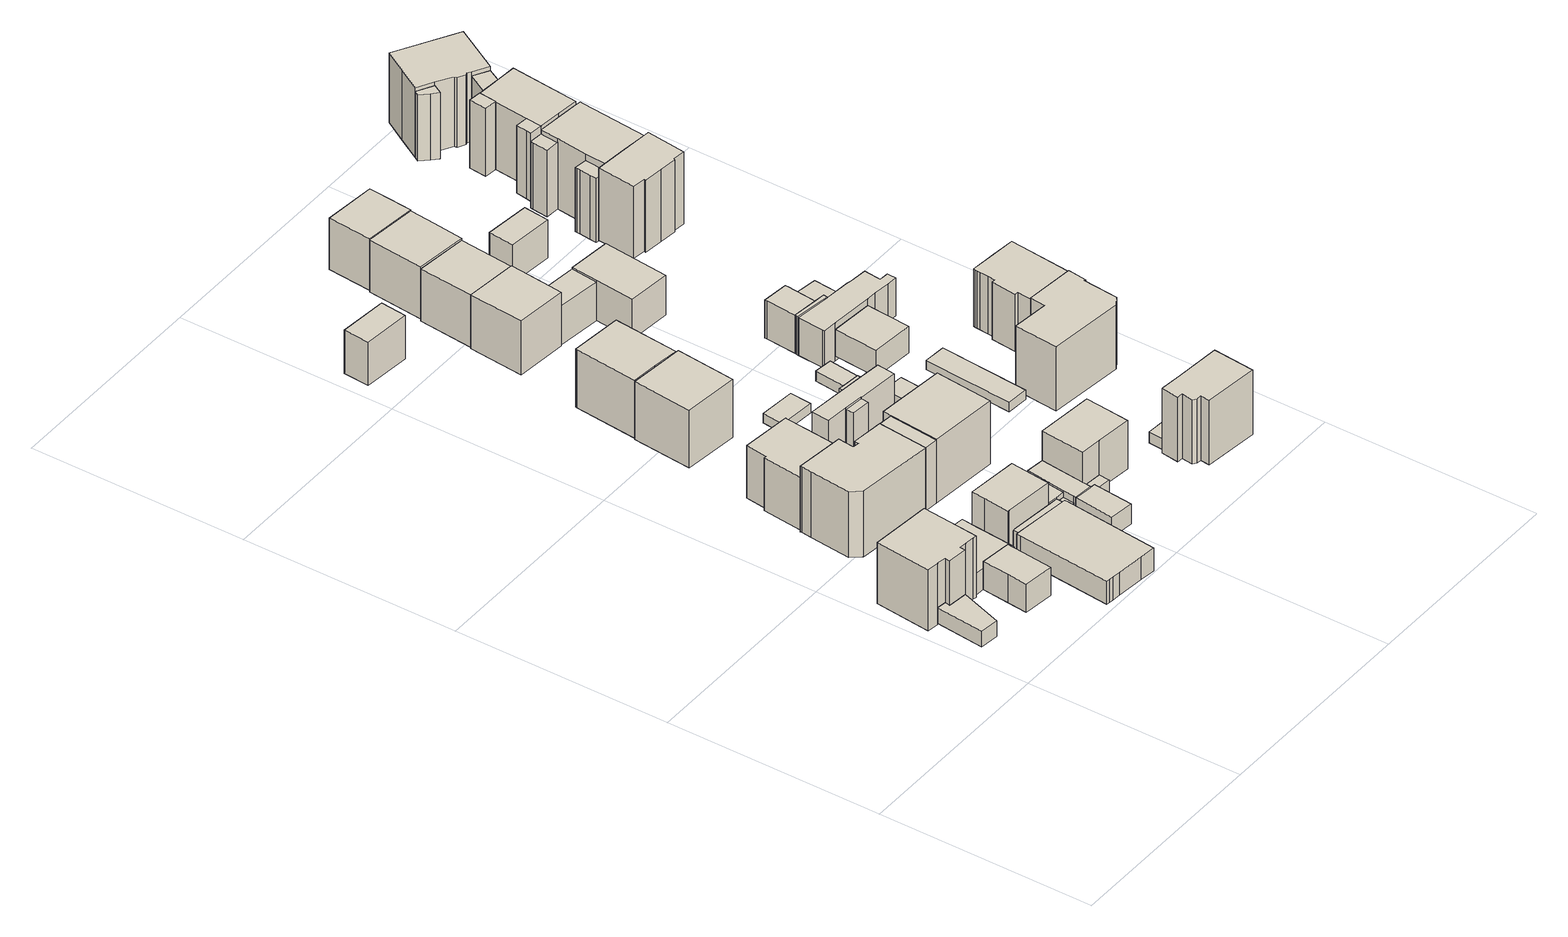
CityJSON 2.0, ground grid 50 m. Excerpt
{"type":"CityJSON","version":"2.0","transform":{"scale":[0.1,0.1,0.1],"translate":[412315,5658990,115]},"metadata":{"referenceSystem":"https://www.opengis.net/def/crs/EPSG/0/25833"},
"CityObjects":{
"building1":{"type":"Building","attributes":{"Dachtyp_tdc":"tdcPolyFlatRoof","Gemeindeschluessel":14612000,"Dachneigung":0,"QualitaetDacherkennung":80,"Geometrietyp2DReferenz":"3000","measuredHeight":3.81,"function":"31001_9998","roofType":"1000"},"geometry":[{"type":"MultiSurface","lod":"1","boundaries":[[[0,1,2,3,4,5,6,7,6]],[[8,9,10,9,11,12,13,14,15]],[[6,9,8,0]],[[7,10,9,6]],[[5,11,9,6]],[[4,12,11,5]],[[3,13,12,4]],[[2,14,13,3]],[[1,15,14,2]],[[0,8,15,1]]]}]},
"building2":{"type":"Building","attributes":{"Dachtyp_tdc":"tdcFreeFormRoof","Gemeindeschluessel":14612000,"Dachneigung":31.88,"QualitaetDacherkennung":79,"Geometrietyp2DReferenz":"3000","measuredHeight":17.4,"function":"31001_9998","roofType":"5000"},"geometry":[{"type":"Solid","lod":"1","boundaries":[[[[16,17,18,19,20,21,22,23,24,25,26,27,28,29,30]],[[31,32,33,34,35,36,37,38,39,40,41,42,43,44,45]],[[30,32,31,16]],[[29,33,32,30]],[[28,34,33,29]],[[27,35,34,28]],[[26,36,35,27]],[[25,37,36,26]],[[24,38,37,25]],[[23,39,38,24]],[[22,40,39,23]],[[21,41,40,22]],[[20,42,41,21]],[[19,43,42,20]],[[18,44,43,19]],[[17,45,44,18]],[[16,31,45,17]]]]}]},
"building3":{"type":"Building","attributes":{"Dachtyp_tdc":"tdcFreeFormRoof","Gemeindeschluessel":14612000,"Dachneigung":23.12,"QualitaetDacherkennung":89,"Geometrietyp2DReferenz":"3000","measuredHeight":7.58,"function":"31001_9998","roofType":"5000"},"geometry":[{"type":"Solid","lod":"1","boundaries":[[[[46,47,48,49,50]],[[51,52,53,54,55]],[[50,52,51,46]],[[49,53,52,50]],[[48,54,53,49]],[[47,55,54,48]],[[46,51,55,47]]]]}]},
"building4":{"type":"Building","attributes":{"Dachtyp_tdc":"tdcPolyFlatRoof","Gemeindeschluessel":14612000,"Dachneigung":0,"QualitaetDacherkennung":88,"Geometrietyp2DReferenz":"3000","measuredHeight":5.25,"function":"31001_9998","roofType":"1000"},"geometry":[{"type":"Solid","lod":"1","boundaries":[[[[56,57,58,59,60,61,62,63,64]],[[65,66,67,68,69,70,71,54,53]],[[64,66,65,56]],[[63,67,66,64]],[[62,68,67,63]],[[61,69,68,62]],[[60,70,69,61]],[[59,71,70,60]],[[58,54,71,59]],[[57,53,54,58]],[[56,65,53,57]]]]}]},
"building5":{"type":"Building","attributes":{"Dachtyp_tdc":"tdcFreeFormRoof","Gemeindeschluessel":14612000,"Dachneigung":30.68,"QualitaetDacherkennung":41,"Geometrietyp2DReferenz":"3000","measuredHeight":18.1,"function":"31001_9998","roofType":"5000"},"geometry":[{"type":"Solid","lod":"1","boundaries":[[[[72,73,74,75,76,77,78,79,80,81,82,83,84]],[[85,86,87,88,89,90,91,92,93,94,95,96,97]],[[84,86,85,72]],[[83,87,86,84]],[[82,88,87,83]],[[81,89,88,82]],[[80,90,89,81]],[[79,91,90,80]],[[78,92,91,79]],[[77,93,92,78]],[[76,94,93,77]],[[75,95,94,76]],[[74,96,95,75]],[[73,97,96,74]],[[72,85,97,73]]]]}]},
"building6":{"type":"Building","attributes":{"Gemeindeschluessel":14612000,"Geometrietyp2DReferenz":"3000","function":"31001_9998","roofType":"9999"},"children":["building6-1","building6-2"]},
"building6-1":{"type":"BuildingPart","attributes":{"Dachtyp_tdc":"tdcHipAndGableRoof","Dachneigung":15.6,"QualitaetDacherkennung":66,"Geometrietyp2DReferenz":"3000","measuredHeight":6.96,"roofType":"5000"},"parents":["building6"],"geometry":[{"type":"Solid","lod":"1","boundaries":[[[[98,99,100,101,102,103,104,105,106,107,108]],[[109,110,111,112,113,114,115,116,117,118,119]],[[108,110,109,98]],[[107,111,110,108]],[[106,112,111,107]],[[105,113,112,106]],[[104,114,113,105]],[[103,115,114,104]],[[102,116,115,103]],[[101,117,116,102]],[[100,118,117,101]],[[99,119,118,100]],[[98,109,119,99]]]]}]},
"building6-2":{"type":"BuildingPart","attributes":{"Dachtyp_tdc":"tdcFreeFormRoof","Dachneigung":51.02,"QualitaetDacherkennung":24,"Geometrietyp2DReferenz":"3000","measuredHeight":5.43,"roofType":"5000"},"parents":["building6"],"geometry":[{"type":"Solid","lod":"1","boundaries":[[[[120,121,122,123,124]],[[118,117,125,126,127]],[[123,117,118,124]],[[122,125,117,123]],[[121,126,125,122]],[[120,127,126,121]],[[124,118,127,120]]]]}]},
"building7":{"type":"Building","attributes":{"Dachtyp_tdc":"tdcPolyFlatRoof","Gemeindeschluessel":14612000,"Dachneigung":0,"QualitaetDacherkennung":82,"Geometrietyp2DReferenz":"3000","measuredHeight":12.91,"function":"31001_9998","roofType":"1000"},"geometry":[{"type":"Solid","lod":"1","boundaries":[[[[128,129,130,131,132,133,134,135,136]],[[137,138,139,140,141,142,143,144,145]],[[136,138,137,128]],[[135,139,138,136]],[[134,140,139,135]],[[133,141,140,134]],[[132,142,141,133]],[[131,143,142,132]],[[130,144,143,131]],[[129,145,144,130]],[[128,137,145,129]]]]}]},
"building8":{"type":"Building","attributes":{"Dachtyp_tdc":"tdcFreeFormRoof","Gemeindeschluessel":14612000,"Dachneigung":36.89,"QualitaetDacherkennung":83,"Geometrietyp2DReferenz":"3000","measuredHeight":11.37,"function":"31001_9998","roofType":"5000"},"geometry":[{"type":"Solid","lod":"1","boundaries":[[[[146,147,148,149,150,151]],[[152,153,154,155,156,157]],[[151,153,152,146]],[[150,154,153,151]],[[149,155,154,150]],[[148,156,155,149]],[[147,157,156,148]],[[146,152,157,147]]]]}]},
"building9":{"type":"Building","attributes":{"Dachtyp_tdc":"tdcFreeFormRoof","Gemeindeschluessel":14612000,"Dachneigung":25.07,"QualitaetDacherkennung":12,"Geometrietyp2DReferenz":"3000","measuredHeight":15.79,"function":"31001_9998","roofType":"5000"},"geometry":[{"type":"Solid","lod":"1","boundaries":[[[[158,159,160,161,162]],[[163,164,165,166,167]],[[162,164,163,158]],[[161,165,164,162]],[[160,166,165,161]],[[159,167,166,160]],[[158,163,167,159]]]]}]},
"building10":{"type":"Building","attributes":{"Dachtyp_tdc":"tdcFreeFormRoof","Gemeindeschluessel":14612000,"Dachneigung":69.01,"QualitaetDacherkennung":9,"Geometrietyp2DReferenz":"3000","measuredHeight":6.58,"function":"31001_9998","roofType":"5000"},"geometry":[{"type":"Solid","lod":"1","boundaries":[[[[168,169,170,171,172]],[[173,174,175,176,177]],[[172,174,173,168]],[[171,175,174,172]],[[170,176,175,171]],[[169,177,176,170]],[[168,173,177,169]]]]}]},
"building11":{"type":"Building","attributes":{"Dachtyp_tdc":"tdcPolyFlatRoof","Gemeindeschluessel":14612000,"Dachneigung":12.57,"QualitaetDacherkennung":71,"Geometrietyp2DReferenz":"3000","measuredHeight":3.12,"function":"31001_9998","roofType":"2100"},"geometry":[{"type":"Solid","lod":"1","boundaries":[[[[178,179,180,181]],[[182,183,184,185]],[[181,183,182,178]],[[180,184,183,181]],[[179,185,184,180]],[[178,182,185,179]]]]}]},
"building12":{"type":"Building","attributes":{"Dachtyp_tdc":"tdcHipAndGableRoof","Gemeindeschluessel":14612000,"Dachneigung":42.17,"QualitaetDacherkennung":22,"Geometrietyp2DReferenz":"3000","measuredHeight":12.07,"function":"31001_9998","roofType":"5000"},"geometry":[{"type":"Solid","lod":"1","boundaries":[[[[186,187,188,189]],[[190,191,192,193]],[[189,191,190,186]],[[188,192,191,189]],[[187,193,192,188]],[[186,190,193,187]]]]}]},
"building13":{"type":"Building","attributes":{"Dachtyp_tdc":"tdcPolyFlatRoof","Gemeindeschluessel":14612000,"Dachneigung":3.69,"QualitaetDacherkennung":80,"Geometrietyp2DReferenz":"3000","measuredHeight":4.49,"function":"31001_9998","roofType":"2100"},"geometry":[{"type":"Solid","lod":"1","boundaries":[[[[194,195,196,197,198]],[[199,200,201,202,203]],[[198,200,199,194]],[[197,201,200,198]],[[196,202,201,197]],[[195,203,202,196]],[[194,199,203,195]]]]}]},
"building14":{"type":"Building","attributes":{"Gemeindeschluessel":14612000,"Geometrietyp2DReferenz":"3000","function":"31001_9998","roofType":"9999"},"children":["building14-1","building14-2"]},
"building14-1":{"type":"BuildingPart","attributes":{"Dachtyp_tdc":"tdcPolyFlatRoof","Dachneigung":0,"QualitaetDacherkennung":76,"Geometrietyp2DReferenz":"3000","measuredHeight":5,"roofType":"1000"},"parents":["building14"],"geometry":[{"type":"Solid","lod":"1","boundaries":[[[[204,205,206,207,208,209,210]],[[211,212,213,214,215,216,217]],[[210,212,211,204]],[[209,213,212,210]],[[208,214,213,209]],[[207,215,214,208]],[[206,216,215,207]],[[205,217,216,206]],[[204,211,217,205]]]]}]},
"building14-2":{"type":"BuildingPart","attributes":{"Dachtyp_tdc":"tdcPolyFlatRoof","Dachneigung":0,"QualitaetDacherkennung":69,"Geometrietyp2DReferenz":"3000","measuredHeight":4.91,"roofType":"1000"},"parents":["building14"],"geometry":[{"type":"Solid","lod":"1","boundaries":[[[[218,219,220,221,222,223]],[[224,214,213,225,226,227]],[[223,214,224,218]],[[222,213,214,223]],[[221,225,213,222]],[[220,226,225,221]],[[219,227,226,220]],[[218,224,227,219]]]]}]},
"building15":{"type":"Building","attributes":{"Gemeindeschluessel":14612000,"Geometrietyp2DReferenz":"3000","function":"31001_9998","roofType":"9999"},"children":["building15-1","building15-2"]},
"building15-1":{"type":"BuildingPart","attributes":{"Dachtyp_tdc":"tdcGableRoof","Dachneigung":32.53,"QualitaetDacherkennung":75,"Geometrietyp2DReferenz":"3000","measuredHeight":17.63,"roofType":"3100"},"parents":["building15"],"geometry":[{"type":"Solid","lod":"1","boundaries":[[[[228,229,230,231]],[[232,233,234,235]],[[231,233,232,228]],[[230,234,233,231]],[[229,235,234,230]],[[228,232,235,229]]]]}]},
"building15-2":{"type":"BuildingPart","attributes":{"Dachtyp_tdc":"tdcGableRoof","Dachneigung":31.61,"QualitaetDacherkennung":72,"Geometrietyp2DReferenz":"3000","measuredHeight":17.63,"roofType":"3100"},"parents":["building15"],"geometry":[{"type":"Solid","lod":"1","boundaries":[[[[236,237,238,239,240]],[[241,242,243,244,233]],[[240,242,241,236]],[[239,243,242,240]],[[238,244,243,239]],[[237,233,244,238]],[[236,241,233,237]]]]}]},
"building16":{"type":"Building","attributes":{"Dachtyp_tdc":"tdcGableRoof","Gemeindeschluessel":14612000,"Dachneigung":42.78,"QualitaetDacherkennung":54,"Geometrietyp2DReferenz":"3000","measuredHeight":16.94,"function":"31001_9998","roofType":"3100"},"geometry":[{"type":"Solid","lod":"1","boundaries":[[[[245,246,247,248,249,250,251]],[[252,253,254,255,256,257,258]],[[251,253,252,245]],[[250,254,253,251]],[[249,255,254,250]],[[248,256,255,249]],[[247,257,256,248]],[[246,258,257,247]],[[245,252,258,246]]]]}]},
"building17":{"type":"Building","attributes":{"Dachtyp_tdc":"tdcPolyFlatRoof","Gemeindeschluessel":14612000,"Dachneigung":5.11,"QualitaetDacherkennung":79,"Geometrietyp2DReferenz":"3000","measuredHeight":2.65,"function":"31001_9998","roofType":"2100"},"geometry":[{"type":"Solid","lod":"1","boundaries":[[[[259,260,261,262]],[[263,264,265,266]],[[262,264,263,259]],[[261,265,264,262]],[[260,266,265,261]],[[259,263,266,260]]]]}]},
"building18":{"type":"Building","attributes":{"Gemeindeschluessel":14612000,"Geometrietyp2DReferenz":"3000","function":"31001_9998","roofType":"9999"},"children":["building18-1","building18-2"]},
"building18-1":{"type":"BuildingPart","attributes":{"Dachtyp_tdc":"tdcPolyFlatRoof","Dachneigung":9.75,"QualitaetDacherkennung":72,"Geometrietyp2DReferenz":"3000","measuredHeight":10.02,"roofType":"2100"},"parents":["building18"],"geometry":[{"type":"Solid","lod":"1","boundaries":[[[[267,268,269,270,271,272,273,274]],[[275,276,277,278,279,280,281,282]],[[274,276,275,267]],[[273,277,276,274]],[[272,278,277,273]],[[271,279,278,272]],[[270,280,279,271]],[[269,281,280,270]],[[268,282,281,269]],[[267,275,282,268]]]]}]},
"building18-2":{"type":"BuildingPart","attributes":{"Dachtyp_tdc":"tdcPolyFlatRoof","Dachneigung":24.35,"QualitaetDacherkennung":50,"Geometrietyp2DReferenz":"3000","measuredHeight":9.75,"roofType":"2100"},"parents":["building18"],"geometry":[{"type":"Solid","lod":"1","boundaries":[[[[283,284,285,286,287]],[[288,289,280,279,278]],[[287,289,288,283]],[[286,280,289,287]],[[285,279,280,286]],[[284,278,279,285]],[[283,288,278,284]]]]}]},
"building19":{"type":"Building","attributes":{"Gemeindeschluessel":14612000,"Geometrietyp2DReferenz":"3000","function":"31001_9998","roofType":"9999"},"children":["building19-1","building19-2"]},
"building19-1":{"type":"BuildingPart","attributes":{"Dachtyp_tdc":"tdcFreeFormRoof","Dachneigung":58.72,"QualitaetDacherkennung":16,"Geometrietyp2DReferenz":"3000","measuredHeight":4.6,"roofType":"5000"},"parents":["building19"],"geometry":[{"type":"Solid","lod":"1","boundaries":[[[[290,291,292,293,294,295,296,297]],[[298,299,300,301,302,303,304,305]],[[297,299,298,290]],[[296,300,299,297]],[[295,301,300,296]],[[294,302,301,295]],[[293,303,302,294]],[[292,304,303,293]],[[291,305,304,292]],[[290,298,305,291]]]]}]},
"building19-2":{"type":"BuildingPart","attributes":{"Dachtyp_tdc":"tdcHipRoof","Dachneigung":23.07,"QualitaetDacherkennung":42,"Geometrietyp2DReferenz":"3000","measuredHeight":13.15,"roofType":"3200"},"parents":["building19"],"geometry":[{"type":"Solid","lod":"1","boundaries":[[[[306,307,308,309,310]],[[311,312,302,301,313]],[[310,312,311,306]],[[309,302,312,310]],[[308,301,302,309]],[[307,313,301,308]],[[306,311,313,307]]]]}]},
"building20":{"type":"Building","attributes":{"Dachtyp_tdc":"tdcPolyFlatRoof","Gemeindeschluessel":14612000,"Dachneigung":0,"QualitaetDacherkennung":53,"Geometrietyp2DReferenz":"3000","measuredHeight":13.22,"function":"31001_9998","roofType":"1000"},"geometry":[{"type":"Solid","lod":"1","boundaries":[[[[314,315,316,317,318,319]],[[320,321,322,323,324,325]],[[319,321,320,314]],[[318,322,321,319]],[[317,323,322,318]],[[316,324,323,317]],[[315,325,324,316]],[[314,320,325,315]]]]}]},
"building21":{"type":"Building","attributes":{"Dachtyp_tdc":"tdcPolyFlatRoof","Gemeindeschluessel":14612000,"Dachneigung":0,"QualitaetDacherkennung":72,"Geometrietyp2DReferenz":"3000","measuredHeight":12.77,"function":"31001_9998","roofType":"1000"},"geometry":[{"type":"Solid","lod":"1","boundaries":[[[[326,327,328,329]],[[330,331,332,333]],[[328,331,330,329]],[[327,332,331,328]],[[326,333,332,327]],[[329,330,333,326]]]]}]},
"building22":{"type":"Building","attributes":{"Dachtyp_tdc":"tdcPolyFlatRoof","Gemeindeschluessel":14612000,"Dachneigung":4.4,"QualitaetDacherkennung":85,"Geometrietyp2DReferenz":"3000","measuredHeight":3.21,"function":"31001_9998","roofType":"2100"},"geometry":[{"type":"Solid","lod":"1","boundaries":[[[[334,335,336,337,338]],[[339,340,341,342,343]],[[338,340,339,334]],[[337,341,340,338]],[[336,342,341,337]],[[335,343,342,336]],[[334,339,343,335]]]]}]},
"building23":{"type":"Building","attributes":{"Dachtyp_tdc":"tdcPolyFlatRoof","Gemeindeschluessel":14612000,"Dachneigung":2.82,"QualitaetDacherkennung":97,"Geometrietyp2DReferenz":"3000","measuredHeight":2.51,"function":"31001_2463","roofType":"2100"},"geometry":[{"type":"Solid","lod":"1","boundaries":[[[[344,345,346,347]],[[348,349,350,351]],[[347,349,348,344]],[[346,350,349,347]],[[345,351,350,346]],[[344,348,351,345]]]]}]},
"building24":{"type":"Building","attributes":{"Dachtyp_tdc":"tdcPolyFlatRoof","Gemeindeschluessel":14612000,"Dachneigung":8.2,"QualitaetDacherkennung":87,"Geometrietyp2DReferenz":"3000","measuredHeight":2.77,"function":"31001_9998","roofType":"2100"},"geometry":[{"type":"Solid","lod":"1","boundaries":[[[[352,353,354,355]],[[356,357,358,359]],[[355,357,356,352]],[[354,358,357,355]],[[353,359,358,354]],[[352,356,359,353]]]]}]},
"building25":{"type":"Building","attributes":{"Gemeindeschluessel":14612000,"Geometrietyp2DReferenz":"3000","function":"31001_9998","roofType":"9999"},"children":["building25-1","building25-2"]},
"building25-1":{"type":"BuildingPart","attributes":{"Dachtyp_tdc":"tdcPolyFlatRoof","Dachneigung":9.12,"QualitaetDacherkennung":68,"Geometrietyp2DReferenz":"3000","measuredHeight":3.66,"roofType":"2100"},"parents":["building25"],"geometry":[{"type":"Solid","lod":"1","boundaries":[[[[360,361,362,363]],[[364,365,366,367]],[[363,365,364,360]],[[362,366,365,363]],[[361,367,366,362]],[[360,364,367,361]]]]}]},
"building25-2":{"type":"BuildingPart","attributes":{"Dachtyp_tdc":"tdcPolyFlatRoof","Dachneigung":0,"QualitaetDacherkennung":70,"Geometrietyp2DReferenz":"3000","measuredHeight":12.78,"roofType":"1000"},"parents":["building25"],"geometry":[{"type":"Solid","lod":"1","boundaries":[[[[368,369,370,371,372]],[[373,374,375,366,365]],[[372,374,373,368]],[[371,375,374,372]],[[370,366,375,371]],[[369,365,366,370]],[[368,373,365,369]]]]}]},
"building26":{"type":"Building","attributes":{"Dachtyp_tdc":"tdcFreeFormRoof","Gemeindeschluessel":14612000,"Dachneigung":27.13,"QualitaetDacherkennung":18,"Geometrietyp2DReferenz":"3000","measuredHeight":3.22,"function":"31001_9998","roofType":"5000"},"geometry":[{"type":"Solid","lod":"1","boundaries":[[[[376,377,378,379]],[[380,381,382,383]],[[379,381,380,376]],[[378,382,381,379]],[[377,383,382,378]],[[376,380,383,377]]]]}]},
"building27":{"type":"Building","attributes":{"Gemeindeschluessel":14612000,"Geometrietyp2DReferenz":"3000","function":"31001_9998","roofType":"9999"},"children":["building27-1","building27-2"]},
"building27-1":{"type":"BuildingPart","attributes":{"Dachtyp_tdc":"tdcPolyFlatRoof","Dachneigung":0,"QualitaetDacherkennung":69,"Geometrietyp2DReferenz":"3000","measuredHeight":9.77,"roofType":"1000"},"parents":["building27"],"geometry":[{"type":"Solid","lod":"1","boundaries":[[[[384,385,386,387,388]],[[389,390,391,392,393]],[[388,390,389,384]],[[387,391,390,388]],[[386,392,391,387]],[[385,393,392,386]],[[384,389,393,385]]]]}]},
"building27-2":{"type":"BuildingPart","attributes":{"Dachtyp_tdc":"tdcPolyFlatRoof","Dachneigung":0,"QualitaetDacherkennung":41,"Geometrietyp2DReferenz":"3000","measuredHeight":9.45,"roofType":"1000"},"parents":["building27"],"geometry":[{"type":"Solid","lod":"1","boundaries":[[[[394,395,396,397]],[[398,399,393,392]],[[397,399,398,394]],[[396,393,399,397]],[[395,392,393,396]],[[394,398,392,395]]]]}]},
"building28":{"type":"Building","attributes":{"Dachtyp_tdc":"tdcFreeFormRoof","Gemeindeschluessel":14612000,"Dachneigung":24.95,"QualitaetDacherkennung":42,"Geometrietyp2DReferenz":"3000","measuredHeight":18.24,"function":"31001_9998","roofType":"5000"},"geometry":[{"type":"Solid","lod":"1","boundaries":[[[[400,401,402,403,404,405,406,407,408,409,410,411]],[[412,413,414,415,416,417,418,419,420,421,422,423]],[[411,413,412,400]],[[410,414,413,411]],[[409,415,414,410]],[[408,416,415,409]],[[407,417,416,408]],[[406,418,417,407]],[[405,419,418,406]],[[404,420,419,405]],[[403,421,420,404]],[[402,422,421,403]],[[401,423,422,402]],[[400,412,423,401]]]]}]},
"building29":{"type":"Building","attributes":{"Gemeindeschluessel":14612000,"Geometrietyp2DReferenz":"3000","function":"31001_9998","roofType":"9999"},"children":["building29-1","building29-2"]},
"building29-1":{"type":"BuildingPart","attributes":{"Dachtyp_tdc":"tdcFreeFormRoof","Dachneigung":55.46,"QualitaetDacherkennung":5,"Geometrietyp2DReferenz":"3000","measuredHeight":10.57,"roofType":"5000"},"parents":["building29"],"geometry":[{"type":"Solid","lod":"1","boundaries":[[[[424,425,426,427]],[[428,429,430,431]],[[427,429,428,424]],[[426,430,429,427]],[[425,431,430,426]],[[424,428,431,425]]]]}]},
"building29-2":{"type":"BuildingPart","attributes":{"Dachtyp_tdc":"tdcPolyFlatRoof","Dachneigung":0,"QualitaetDacherkennung":76,"Geometrietyp2DReferenz":"3000","measuredHeight":12.57,"roofType":"1000"},"parents":["building29"],"geometry":[{"type":"Solid","lod":"1","boundaries":[[[[432,433,434,435,436]],[[430,437,438,439,431]],[[436,437,430,432]],[[435,438,437,436]],[[434,439,438,435]],[[433,431,439,434]],[[432,430,431,433]]]]}]},
"building30":{"type":"Building","attributes":{"Dachtyp_tdc":"tdcPolyFlatRoof","Gemeindeschluessel":14612000,"Dachneigung":0,"QualitaetDacherkennung":98,"Geometrietyp2DReferenz":"3000","measuredHeight":2.3,"function":"31001_2463","roofType":"1000"},"geometry":[{"type":"Solid","lod":"1","boundaries":[[[[440,441,442,443]],[[444,445,446,447]],[[443,445,444,440]],[[442,446,445,443]],[[441,447,446,442]],[[440,444,447,441]]]]}]},
"building31":{"type":"Building","attributes":{"Dachtyp_tdc":"tdcPolyFlatRoof","Gemeindeschluessel":14612000,"Dachneigung":3.25,"QualitaetDacherkennung":88,"Geometrietyp2DReferenz":"3000","measuredHeight":6.72,"function":"31001_9998","roofType":"2100"},"geometry":[{"type":"Solid","lod":"1","boundaries":[[[[448,449,450,451]],[[452,453,454,455]],[[451,453,452,448]],[[450,454,453,451]],[[449,455,454,450]],[[448,452,455,449]]]]}]},
"building32":{"type":"Building","attributes":{"Dachtyp_tdc":"tdcPolyFlatRoof","Gemeindeschluessel":14612000,"Dachneigung":2.59,"QualitaetDacherkennung":47,"Geometrietyp2DReferenz":"3000","measuredHeight":9.47,"function":"31001_9998","roofType":"2100"},"geometry":[{"type":"Solid","lod":"1","boundaries":[[[[456,457,458,459]],[[460,461,462,463]],[[459,461,460,456]],[[458,462,461,459]],[[457,463,462,458]],[[456,460,463,457]]]]}]},
"building33":{"type":"Building","attributes":{"Gemeindeschluessel":14612000,"Geometrietyp2DReferenz":"3000","function":"31001_9998","roofType":"9999"},"children":["building33-1","building33-2","building33-3"]},
"building33-1":{"type":"BuildingPart","attributes":{"Dachtyp_tdc":"tdcFreeFormRoof","Dachneigung":56.95,"QualitaetDacherkennung":32,"Geometrietyp2DReferenz":"3000","measuredHeight":9.76,"roofType":"5000"},"parents":["building33"],"geometry":[{"type":"Solid","lod":"1","boundaries":[[[[464,465,466,467,468,469]],[[470,471,472,473,474,475]],[[469,471,470,464]],[[468,472,471,469]],[[467,473,472,468]],[[466,474,473,467]],[[465,475,474,466]],[[464,470,475,465]]]]}]},
"building33-2":{"type":"BuildingPart","attributes":{"Dachtyp_tdc":"tdcPolyFlatRoof","Dachneigung":3.63,"QualitaetDacherkennung":70,"Geometrietyp2DReferenz":"3000","measuredHeight":9.45,"roofType":"2100"},"parents":["building33"],"geometry":[{"type":"Solid","lod":"1","boundaries":[[[[476,477,478,479,480,481]],[[474,482,483,484,485,475]],[[481,482,474,476]],[[480,483,482,481]],[[479,484,483,480]],[[478,485,484,479]],[[477,475,485,478]],[[476,474,475,477]]]]}]},
"building33-3":{"type":"BuildingPart","attributes":{"Dachtyp_tdc":"tdcPolyFlatRoof","Dachneigung":0,"QualitaetDacherkennung":55,"Geometrietyp2DReferenz":"3000","measuredHeight":9.28,"roofType":"1000"},"parents":["building33"],"geometry":[{"type":"Solid","lod":"1","boundaries":[[[[486,487,488,489,490,491,492,493,494,495,496,497,498,499]],[[471,500,501,502,503,504,505,506,507,508,509,510,511,472]],[[499,500,471,486]],[[498,501,500,499]],[[497,502,501,498]],[[496,503,502,497]],[[495,504,503,496]],[[494,505,504,495]],[[493,506,505,494]],[[492,507,506,493]],[[491,508,507,492]],[[490,509,508,491]],[[489,510,509,490]],[[488,511,510,489]],[[487,472,511,488]],[[486,471,472,487]]]]}]},
"building34":{"type":"Building","attributes":{"Dachtyp_tdc":"tdcPolyFlatRoof","Gemeindeschluessel":14612000,"Dachneigung":4.14,"QualitaetDacherkennung":68,"Geometrietyp2DReferenz":"3000","measuredHeight":5.04,"function":"31001_9998","roofType":"2100"},"geometry":[{"type":"Solid","lod":"1","boundaries":[[[[512,513,514,515,516,517,518]],[[519,520,521,522,523,524,525]],[[518,520,519,512]],[[517,521,520,518]],[[516,522,521,517]],[[515,523,522,516]],[[514,524,523,515]],[[513,525,524,514]],[[512,519,525,513]]]]}]},
"building35":{"type":"Building","attributes":{"Dachtyp_tdc":"tdcFreeFormRoof","Gemeindeschluessel":14612000,"Dachneigung":30.55,"QualitaetDacherkennung":49,"Geometrietyp2DReferenz":"3000","measuredHeight":17.3,"function":"31001_9998","roofType":"5000"},"geometry":[{"type":"Solid","lod":"1","boundaries":[[[[526,527,528,529,530,531,532,533,534]],[[535,536,537,538,539,540,541,542,543]],[[534,536,535,526]],[[533,537,536,534]],[[532,538,537,533]],[[531,539,538,532]],[[530,540,539,531]],[[529,541,540,530]],[[528,542,541,529]],[[527,543,542,528]],[[526,535,543,527]]]]}]},
"building36":{"type":"Building","attributes":{"Dachtyp_tdc":"tdcGableRoof","Gemeindeschluessel":14612000,"Dachneigung":37.41,"QualitaetDacherkennung":65,"Geometrietyp2DReferenz":"3000","measuredHeight":16.65,"function":"31001_9998","roofType":"3100"},"geometry":[{"type":"Solid","lod":"1","boundaries":[[[[544,545,546,547,548,549,550,551,552,553,554,555,556,557]],[[558,559,560,561,562,563,564,565,566,567,568,569,570,571]],[[557,559,558,544]],[[556,560,559,557]],[[555,561,560,556]],[[554,562,561,555]],[[553,563,562,554]],[[552,564,563,553]],[[551,565,564,552]],[[550,566,565,551]],[[549,567,566,550]],[[548,568,567,549]],[[547,569,568,548]],[[546,570,569,547]],[[545,571,570,546]],[[544,558,571,545]]]]}]},
"building37":{"type":"Building","attributes":{"Dachtyp_tdc":"tdcGableRoof","Gemeindeschluessel":14612000,"Dachneigung":24.44,"QualitaetDacherkennung":48,"Geometrietyp2DReferenz":"3000","measuredHeight":19.45,"function":"31001_9998","roofType":"3100"},"geometry":[{"type":"Solid","lod":"1","boundaries":[[[[572,573,574,575,576,577,578,579,580,581,582]],[[583,584,585,586,587,588,589,590,591,592,593]],[[582,584,583,572]],[[581,585,584,582]],[[580,586,585,581]],[[579,587,586,580]],[[578,588,587,579]],[[577,589,588,578]],[[576,590,589,577]],[[575,591,590,576]],[[574,592,591,575]],[[573,593,592,574]],[[572,583,593,573]]]]}]},
"building38":{"type":"Building","attributes":{"Gemeindeschluessel":14612000,"Geometrietyp2DReferenz":"3000","function":"31001_9998","roofType":"9999"},"children":["building38-1","building38-2","building38-3"]},
"building38-1":{"type":"BuildingPart","attributes":{"Dachtyp_tdc":"tdcGableRoof","Dachneigung":28.42,"QualitaetDacherkennung":60,"Geometrietyp2DReferenz":"3000","measuredHeight":18.97,"roofType":"3100"},"parents":["building38"],"geometry":[{"type":"Solid","lod":"1","boundaries":[[[[594,595,596,597,598,599,600,601,602,603]],[[604,605,606,607,608,609,610,611,612,613]],[[603,605,604,594]],[[602,606,605,603]],[[601,607,606,602]],[[600,608,607,601]],[[599,609,608,600]],[[598,610,609,599]],[[597,611,610,598]],[[596,612,611,597]],[[595,613,612,596]],[[594,604,613,595]]]]}]},
"building38-2":{"type":"BuildingPart","attributes":{"Dachtyp_tdc":"tdcGableRoof","Dachneigung":35.98,"QualitaetDacherkennung":18,"Geometrietyp2DReferenz":"3000","measuredHeight":17.6,"roofType":"3100"},"parents":["building38"],"geometry":[{"type":"Solid","lod":"1","boundaries":[[[[614,615,616,617,618,619]],[[620,609,621,622,623,610]],[[619,609,620,614]],[[618,621,609,619]],[[617,622,621,618]],[[616,623,622,617]],[[615,610,623,616]],[[614,620,610,615]]]]}]},
"building38-3":{"type":"BuildingPart","attributes":{"Dachtyp_tdc":"tdcCutGableRoof","Dachneigung":1.41,"QualitaetDacherkennung":33,"Geometrietyp2DReferenz":"3000","measuredHeight":16.33,"roofType":"9999"},"parents":["building38"],"geometry":[{"type":"Solid","lod":"1","boundaries":[[[[624,625,626,627,628,629,630,631,632,633]],[[607,634,635,636,637,638,639,608,640,641]],[[633,634,607,624]],[[632,635,634,633]],[[631,636,635,632]],[[630,637,636,631]],[[629,638,637,630]],[[628,639,638,629]],[[627,608,639,628]],[[626,640,608,627]],[[625,641,640,626]],[[624,607,641,625]]]]}]},
"building39":{"type":"Building","attributes":{"Gemeindeschluessel":14612000,"Geometrietyp2DReferenz":"3000","function":"31001_9998","roofType":"9999"},"children":["building39-1","building39-2","building39-3"]},
"building39-1":{"type":"BuildingPart","attributes":{"Dachtyp_tdc":"tdcGableRoof","Dachneigung":32.13,"QualitaetDacherkennung":66,"Geometrietyp2DReferenz":"3000","measuredHeight":18.3,"roofType":"3100"},"parents":["building39"],"geometry":[{"type":"Solid","lod":"1","boundaries":[[[[642,643,644,645,646,647,648,649,650,651]],[[652,653,654,655,656,657,658,659,660,661]],[[651,653,652,642]],[[650,654,653,651]],[[649,655,654,650]],[[648,656,655,649]],[[647,657,656,648]],[[646,658,657,647]],[[645,659,658,646]],[[644,660,659,645]],[[643,661,660,644]],[[642,652,661,643]]]]}]},
"building39-2":{"type":"BuildingPart","attributes":{"Dachtyp_tdc":"tdcFreeFormRoof","Dachneigung":65.65,"QualitaetDacherkennung":21,"Geometrietyp2DReferenz":"3000","measuredHeight":18.35,"roofType":"5000"},"parents":["building39"],"geometry":[{"type":"Solid","lod":"1","boundaries":[[[[643,662,663,664,644]],[[661,660,665,666,667]],[[644,660,661,643]],[[664,665,660,644]],[[663,666,665,664]],[[662,667,666,663]],[[643,661,667,662]]]]}]},
"building39-3":{"type":"BuildingPart","attributes":{"Dachtyp_tdc":"tdcFreeFormRoof","Dachneigung":52.3,"QualitaetDacherkennung":6,"Geometrietyp2DReferenz":"3000","measuredHeight":17.68,"roofType":"5000"},"parents":["building39"],"geometry":[{"type":"Solid","lod":"1","boundaries":[[[[668,669,670,671]],[[672,673,653,652]],[[671,673,672,668]],[[670,653,673,671]],[[669,652,653,670]],[[668,672,652,669]]]]}]},
"building40":{"type":"Building","attributes":{"Gemeindeschluessel":14612000,"Geometrietyp2DReferenz":"3000","function":"31001_9998","roofType":"9999"},"children":["building40-1","building40-2","building40-3"]},
"building40-1":{"type":"BuildingPart","attributes":{"Dachtyp_tdc":"tdcPolyFlatRoof","Dachneigung":23.53,"QualitaetDacherkennung":23,"Geometrietyp2DReferenz":"3000","measuredHeight":17.08,"roofType":"2100"},"parents":["building40"],"geometry":[{"type":"Solid","lod":"1","boundaries":[[[[674,675,676,677,678]],[[679,680,681,682,683]],[[678,680,679,674]],[[677,681,680,678]],[[676,682,681,677]],[[675,683,682,676]],[[674,679,683,675]]]]}]},
"building40-2":{"type":"BuildingPart","attributes":{"Dachtyp_tdc":"tdcGableRoof","Dachneigung":37.64,"QualitaetDacherkennung":22,"Geometrietyp2DReferenz":"3000","measuredHeight":17.22,"roofType":"3100"},"parents":["building40"],"geometry":[{"type":"Solid","lod":"1","boundaries":[[[[684,650,648,685,686]],[[687,688,689,690,691]],[[686,688,687,684]],[[685,689,688,686]],[[648,690,689,685]],[[650,691,690,648]],[[684,687,691,650]]]]}]},
"building40-3":{"type":"BuildingPart","attributes":{"Dachtyp_tdc":"tdcGableRoof","Dachneigung":30.93,"QualitaetDacherkennung":63,"Geometrietyp2DReferenz":"3000","measuredHeight":19.05,"roofType":"3100"},"parents":["building40"],"geometry":[{"type":"Solid","lod":"1","boundaries":[[[[692,693,694,695,696,697,698,699,700,701,702,703]],[[704,705,706,707,680,679,708,709,710,711,688,687]],[[703,705,704,692]],[[702,706,705,703]],[[701,707,706,702]],[[700,680,707,701]],[[699,679,680,700]],[[698,708,679,699]],[[697,709,708,698]],[[696,710,709,697]],[[695,711,710,696]],[[694,688,711,695]],[[693,687,688,694]],[[692,704,687,693]]]]}]}
},
"vertices":[
[72,234,46],[74,246,46],[53,249,46],[52,249,46],[40,137,46],[84,132,46],[117,229,46],[117,230,46],[72,234,8],[117,229,8],[117,230,8],[84,132,8],[40,137,8],[52,249,8],[53,249,8],[74,246,8],
[165,237,155],[179,369,155],[171,370,155],[148,372,155],[39,382,155],[25,252,155],[52,249,155],[53,249,155],[74,246,155],[72,234,155],[117,229,155],[117,230,155],[118,242,155],[134,240,155],[157,238,155],[165,237,5],[157,238,5],[134,240,5],[118,242,5],[117,230,5],[117,229,5],[72,234,5],[74,246,5],[53,249,5],[52,249,5],[25,252,5],[39,382,5],[148,372,5],[171,370,5],[179,369,5],
[175,126,80],[246,118,80],[257,227,80],[186,235,80],[180,172,80],[175,126,11],[180,172,11],[186,235,11],[257,227,11],[246,118,11],
[165,237,63],[186,235,63],[257,227,63],[270,226,63],[276,225,63],[277,235,63],[285,325,63],[289,357,63],[179,369,63],[165,237,11],[179,369,11],[289,357,11],[285,325,11],[277,235,11],[276,225,11],[270,226,11],
[257,579,170],[242,581,170],[246,618,170],[136,630,170],[134,630,170],[134,626,170],[131,602,170],[121,507,170],[140,485,170],[320,465,170],[320,466,170],[331,581,170],[258,589,170],[257,579,9],[258,589,9],[331,581,9],[320,466,9],[320,465,9],[140,485,9],[121,507,9],[131,602,9],[134,626,9],[134,630,9],[136,630,9],[246,618,9],[242,581,9],
[424,0,66],[448,221,66],[448,227,66],[321,241,66],[309,242,66],[308,232,66],[286,14,66],[294,13,66],[305,12,66],[324,10,66],[388,4,66],[424,0,10],[388,4,10],[324,10,10],[305,12,10],[294,13,10],[286,14,10],[308,232,10],[309,242,10],[321,241,10],[448,227,10],[448,221,10],
[450,247,59],[425,249,59],[323,260,59],[321,241,59],[448,227,59],[323,260,10],[425,249,10],[450,247,10],
[136,630,140],[246,618,140],[258,617,140],[267,709,140],[272,759,140],[273,762,140],[159,774,140],[153,724,140],[146,724,140],[136,630,11],[146,724,11],[153,724,11],[159,774,11],[273,762,11],[272,759,11],[267,709,11],[258,617,11],[246,618,11],
[425,249,113],[435,342,113],[318,354,113],[315,322,113],[308,262,113],[311,261,113],[425,249,17],[311,261,17],[308,262,17],[315,322,17],[318,354,17],[435,342,17],
[304,1037,162],[296,1038,162],[176,1050,162],[163,912,162],[290,899,162],[304,1037,20],[290,899,20],[163,912,20],[176,1050,20],[296,1038,20],
[267,709,56],[342,702,56],[343,709,56],[346,751,56],[272,759,56],[267,709,14],[272,759,14],[346,751,14],[343,709,14],[342,702,14],
[450,247,51],[448,221,51],[467,219,51],[470,245,51],[450,247,22],[470,245,22],[467,219,22],[448,221,22],
[6,1616,143],[1,1556,143],[111,1546,143],[117,1606,143],[6,1616,37],[117,1606,37],[111,1546,37],[1,1556,37],
[425,249,63],[450,247,63],[470,245,63],[481,337,63],[435,342,63],[425,249,21],[435,342,21],[481,337,21],[470,245,21],[450,247,21],
[523,332,68],[481,337,68],[470,245,68],[467,219,68],[466,213,68],[510,208,68],[512,229,68],[523,332,18],[512,229,18],[510,208,18],[466,213,18],[467,219,18],[470,245,18],[481,337,18],
[455,120,67],[511,114,67],[520,203,67],[521,207,67],[510,208,67],[466,213,67],[455,120,18],[521,207,18],[520,203,18],[511,114,18],
[512,447,170],[525,581,170],[366,597,170],[353,462,170],[512,447,15],[353,462,15],[366,597,15],[525,581,15],
[320,465,169],[353,462,169],[364,578,169],[331,581,169],[320,466,169],[320,465,15],[320,466,15],[331,581,15],[364,578,15],
[191,1200,165],[190,1196,165],[176,1050,165],[235,1044,165],[296,1038,165],[310,1188,165],[249,1194,165],[191,1200,23],[249,1194,23],[310,1188,23],[296,1038,23],[235,1044,23],[176,1050,23],[190,1196,23],
[438,819,44],[442,869,44],[360,876,44],[355,826,44],[438,819,21],[355,826,21],[360,876,21],[442,869,21],
[485,737,113],[346,751,113],[343,709,113],[393,704,113],[438,700,113],[438,698,113],[535,689,113],[539,731,113],[485,737,17],[539,731,17],[535,689,17],[438,698,17],[438,700,17],[393,704,17],[343,709,17],[346,751,17],
[436,681,110],[438,698,110],[438,700,110],[393,704,110],[392,685,110],[436,681,17],[392,685,17],
[521,207,57],[520,203,57],[559,199,57],[559,203,57],[561,224,57],[512,229,57],[511,219,57],[510,208,57],[521,207,23],[510,208,23],[511,219,23],[512,229,23],[561,224,23],[559,203,23],[559,199,23],[520,203,23],
[655,319,141],[523,332,141],[512,229,141],[561,224,141],[644,215,141],[655,319,23],[644,215,23],[523,332,23],
[329,1387,163],[336,1452,163],[335,1453,163],[216,1465,163],[204,1338,163],[323,1326,163],[329,1387,31],[323,1326,31],[204,1338,31],[216,1465,31],[335,1453,31],[336,1452,31],
[335,1453,162],[347,1578,162],[228,1591,162],[216,1465,162],[216,1465,34],[228,1591,34],[347,1578,34],[335,1453,34],
[485,737,60],[539,731,60],[545,783,60],[504,787,60],[491,789,60],[485,737,30],[491,789,30],[504,787,30],[545,783,30],[539,731,30],
[578,508,52],[597,717,52],[547,721,52],[528,513,52],[578,508,28],[528,513,28],[547,721,28],[597,717,28],
[512,858,59],[504,787,59],[545,783,59],[553,853,59],[512,858,34],[553,853,34],[545,783,34],[504,787,34],
[379,1645,74],[385,1706,74],[361,1708,74],[355,1648,74],[379,1645,39],[355,1648,39],[361,1708,39],[385,1706,39],
[347,1578,167],[355,1648,167],[361,1708,167],[241,1721,167],[228,1591,167],[347,1578,39],[228,1591,39],[241,1721,39],
[772,215,62],[722,219,62],[719,184,62],[769,179,62],[772,215,35],[769,179,35],[719,184,35],[722,219,35],
[530,1366,132],[431,1376,132],[424,1314,132],[415,1224,132],[515,1214,132],[530,1366,34],[515,1214,34],[415,1224,34],[424,1314,34],[431,1376,34],
[323,1326,129],[424,1314,129],[431,1376,129],[329,1387,129],[323,1326,34],[329,1387,34],
[863,74,188],[872,170,188],[769,179,188],[719,184,188],[718,184,188],[715,184,188],[710,143,188],[723,142,188],[720,116,188],[728,110,188],[739,109,188],[737,88,188],[863,74,30],[737,88,30],[739,109,30],[728,110,30],[720,116,30],[723,142,30],[710,143,30],[715,184,30],[718,184,30],[719,184,30],[769,179,30],[872,170,30],
[385,1762,142],[366,1764,142],[361,1708,142],[379,1706,142],[385,1762,43],[379,1706,43],[361,1708,43],[366,1764,43],
[361,1708,169],[366,1764,169],[370,1811,169],[250,1822,169],[241,1721,169],[241,1721,43],[250,1822,43],[370,1811,43],
[701,496,53],[718,703,53],[668,707,53],[651,500,53],[701,496,30],[651,500,30],[668,707,30],[718,703,30],
[676,754,110],[684,856,110],[586,864,110],[578,762,110],[676,754,45],[578,762,45],[586,864,45],[684,856,45],
[429,1570,132],[423,1511,132],[526,1500,132],[532,1559,132],[429,1570,39],[532,1559,39],[526,1500,39],[423,1511,39],
[643,932,128],[620,934,128],[561,941,128],[560,937,128],[560,933,128],[642,923,128],[643,932,33],[642,923,33],[560,933,33],[560,937,33],[561,941,33],[620,934,33],
[561,941,126],[620,934,126],[627,1005,126],[627,1011,126],[567,1017,126],[567,1012,126],[567,1012,33],[567,1017,33],[627,1011,33],[627,1005,33],
[642,923,126],[560,933,126],[555,872,126],[555,867,126],[586,864,126],[684,856,126],[707,855,126],[746,851,126],[769,850,126],[770,870,126],[748,872,126],[752,911,126],[712,915,126],[702,917,126],[702,917,33],[712,915,33],[752,911,33],[748,872,33],[770,870,33],[769,850,33],[746,851,33],[707,855,33],[684,856,33],[586,864,33],[555,867,33],[555,872,33],
[642,923,91],[702,917,91],[709,999,91],[627,1011,91],[627,1005,91],[620,934,91],[643,932,91],[642,923,43],[643,932,43],[620,934,43],[627,1005,43],[627,1011,43],[709,999,43],[702,917,43],
[704,426,188],[879,407,188],[899,420,188],[906,501,188],[910,500,188],[915,544,188],[803,555,188],[799,519,188],[714,528,188],[704,426,31],[714,528,31],[799,519,31],[803,555,31],[915,544,31],[910,500,31],[906,501,31],[899,420,31],[879,407,31],
[860,550,185],[915,544,185],[930,689,185],[875,694,185],[817,700,185],[816,695,185],[816,690,185],[815,683,185],[813,663,185],[812,646,185],[804,647,185],[798,588,185],[805,587,185],[803,555,185],[860,550,44],[803,555,44],[805,587,44],[798,588,44],[804,647,44],[812,646,44],[813,663,44],[815,683,44],[816,690,44],[816,695,44],[817,700,44],[875,694,44],[930,689,44],[915,544,44],
[752,1338,227],[763,1429,227],[755,1430,227],[692,1436,227],[616,1443,227],[608,1355,227],[638,1351,227],[637,1347,227],[682,1342,227],[722,1338,227],[723,1341,227],[752,1338,50],[723,1341,50],[722,1338,50],[682,1342,50],[637,1347,50],[638,1351,50],[608,1355,50],[616,1443,50],[692,1436,50],[755,1430,50],[763,1429,50],
[770,1589,222],[771,1595,222],[758,1597,222],[717,1601,222],[656,1607,222],[652,1565,222],[644,1493,222],[639,1441,222],[700,1435,222],[755,1430,222],[770,1589,49],[755,1430,49],[700,1435,49],[639,1441,49],[644,1493,49],[652,1565,49],[656,1607,49],[717,1601,49],[758,1597,49],[771,1595,49],
[655,1599,212],[656,1607,212],[625,1610,212],[624,1603,212],[620,1568,212],[652,1565,212],[655,1599,49],[620,1568,49],[624,1603,49],[625,1610,49],
[639,1441,206],[640,1456,206],[643,1482,206],[644,1493,206],[614,1497,206],[613,1492,206],[613,1485,206],[610,1459,206],[608,1444,206],[616,1443,206],[616,1443,49],[608,1444,49],[610,1459,49],[613,1485,49],[613,1492,49],[614,1497,49],[643,1482,49],[640,1456,49],
[668,1723,231],[660,1644,231],[657,1607,231],[708,1602,231],[758,1597,231],[774,1755,231],[726,1759,231],[724,1759,231],[683,1762,231],[672,1763,231],[668,1723,65],[672,1763,65],[683,1762,65],[724,1759,65],[726,1759,65],[774,1755,65],[758,1597,65],[708,1602,65],[657,1607,65],[660,1644,65],
[631,1647,231],[627,1621,231],[625,1610,231],[625,1610,65],[627,1621,65],[631,1647,65],
[639,1726,232],[668,1723,232],[672,1763,232],[643,1766,232],[639,1726,65],[643,1766,65],
[604,1868,232],[598,1857,232],[615,1839,232],[629,1826,232],[641,1847,232],[604,1868,70],[641,1847,70],[629,1826,70],[615,1839,70],[598,1857,70],
[708,1807,231],[728,1761,231],[742,1787,231],[708,1807,70],[742,1787,70],[728,1761,70],[726,1759,70],[683,1762,70],
[699,1813,241],[708,1807,241],[742,1787,241],[772,1840,241],[802,1893,241],[665,1972,241],[634,1919,241],[604,1868,241],[641,1847,241],[676,1826,241],[677,1820,241],[694,1810,241],[699,1813,70],[694,1810,70],[677,1820,70],[676,1826,70],[634,1919,70],[665,1972,70],[802,1893,70],[772,1840,70]
]}
